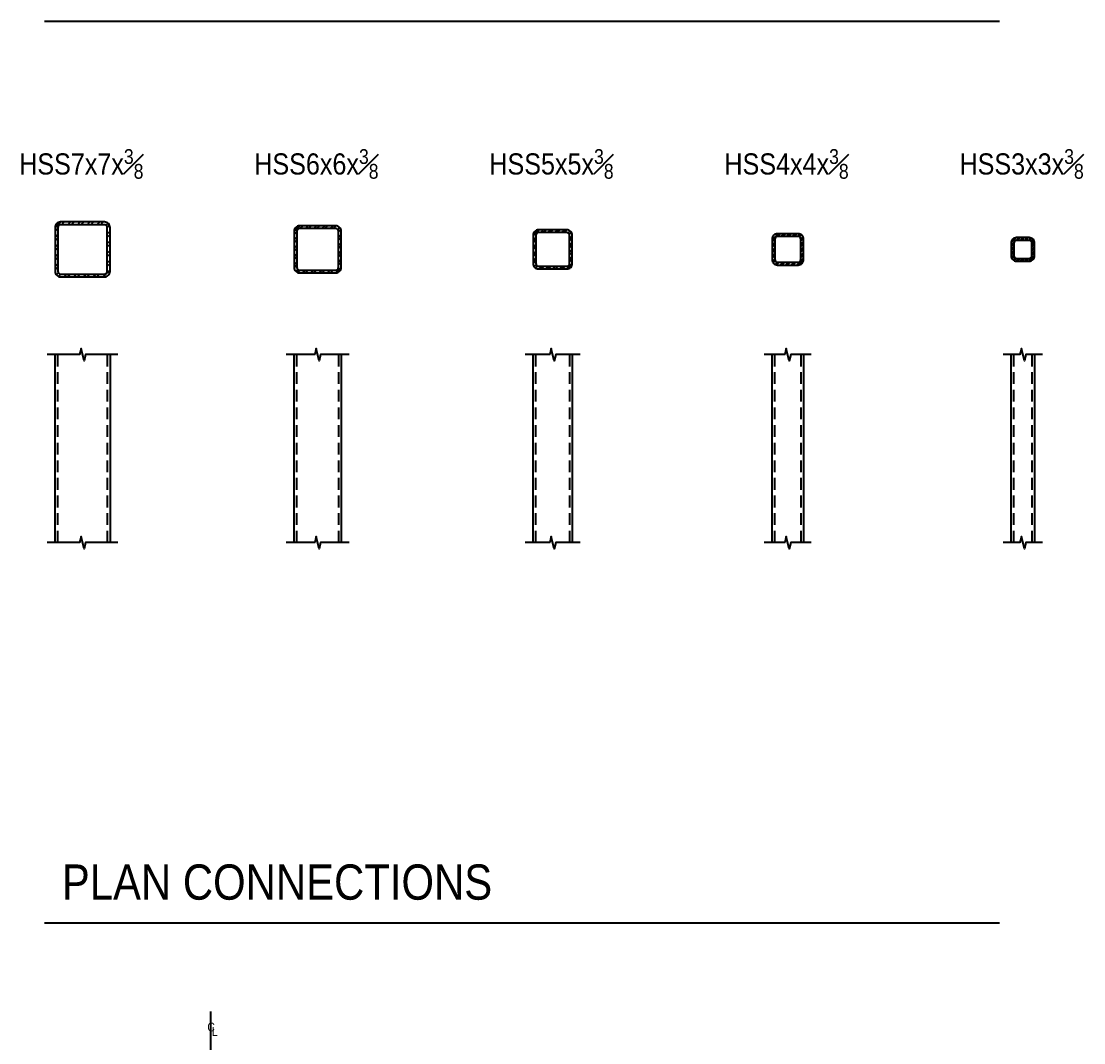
# Model space of a CAD drawing. Header units: inches. Extents: x -2661 to 42767, y -1222 to 9099.
# Drawn here: x 1526.1 to 1661.7, y 1669.8 to 1800.2 of the extents above; entities that cross this region are included whole.
import ezdxf

# ---------------------------------------------------------------- set-up
doc = ezdxf.new("R2010")
doc.units = ezdxf.units.IN
doc.header["$LTSCALE"] = 12
doc.header["$MEASUREMENT"] = 0
doc.linetypes.add('CENTER2', pattern=[1.125, 0.75, -0.125, 0.125, -0.125])
doc.linetypes.add('HIDDEN2', pattern=[0.1875, 0.125, -0.0625])
doc.layers.get('0').update_dxf_attribs({"linetype": 'CONTINUOUS'})
doc.layers.get('DefPoints').update_dxf_attribs({"color": 251, "linetype": 'CONTINUOUS'})
for name, color, linetype in [('S-ANNO-NOTE', 4, 'CONTINUOUS'), ('S-BREAK', 2, 'CONTINUOUS'), ('S-STEEL', 4, 'CONTINUOUS')]:
    doc.layers.add(name, color=color, linetype=linetype)
doc.layers.add('S-HATCH1', color=1, linetype='CONTINUOUS', transparency=0.5)
doc.styles.add('Arial', font='arial.ttf', dxfattribs={"width": 0.85})

# ---------------------------------------------------------------- blocks, each defined once
blk = doc.blocks.new('HSS5x5x0-375')
at = {"layer": 'S-HATCH1'}
h = blk.add_hatch(dxfattribs=at)
h.set_pattern_fill('STEEL', color=256, scale=5, style=0)
h.set_pattern_definition([(45, (-834.34226, -599.90463), (-0.44194174, 0.44194174), []), (45, (-834.34226, -599.59213), (-0.44194174, 0.44194174), [])])
edge = h.paths.add_edge_path(flags=16)
edge.add_line((-1.802, -2.151), (1.802, -2.151))
edge.add_arc((1.802, -1.802), 0.349, 270, 360)
edge.add_line((2.151, -1.802), (2.151, 1.802))
edge.add_arc((1.802, 1.802), 0.349, 360, 450)
edge.add_line((1.802, 2.151), (-1.802, 2.151))
edge.add_arc((-1.802, 1.802), 0.349, 90, 180)
edge.add_line((-2.151, 1.802), (-2.151, -1.802))
edge.add_arc((-1.802, -1.802), 0.349, 180, 270)
edge = h.paths.add_edge_path()
edge.add_line((-1.802, -2.5), (1.802, -2.5))
edge.add_arc((1.802, -1.802), 0.698, 270, 360)
edge.add_line((2.5, -1.802), (2.5, 1.802))
edge.add_arc((1.802, 1.802), 0.698, 360, 450)
edge.add_line((1.802, 2.5), (-1.802, 2.5))
edge.add_arc((-1.802, 1.802), 0.698, 90, 180)
edge.add_line((-2.5, 1.802), (-2.5, -1.802))
edge.add_arc((-1.802, -1.802), 0.698, 180, 270)
at = {"layer": 'S-STEEL'}
for points in [[(-1.802, -2.5), (1.802, -2.5, 0.4142136), (2.5, -1.802), (2.5, 1.802, 0.4142136), (1.802, 2.5), (-1.802, 2.5, 0.4142136), (-2.5, 1.802), (-2.5, -1.802, 0.4142136)], [(-1.802, -2.151), (1.802, -2.151, 0.4142136), (2.151, -1.802), (2.151, 1.802, 0.4142136), (1.802, 2.151), (-1.802, 2.151, 0.4142136), (-2.151, 1.802), (-2.151, -1.802, 0.4142136)]]:
    blk.add_lwpolyline(points, format="xyb", close=True, dxfattribs=at)
blk = doc.blocks.new('HSS4x4x0-375')
at = {"layer": 'S-HATCH1'}
h = blk.add_hatch(dxfattribs=at)
h.set_pattern_fill('STEEL', color=256, scale=4, style=0)
h.set_pattern_definition([(45, (-1512.526, -378.0818), (-0.35355339, 0.35355339), []), (45, (-1512.526, -377.8318), (-0.35355339, 0.35355339), [])])
edge = h.paths.add_edge_path(flags=16)
edge.add_line((-1.302, -1.651), (1.302, -1.651))
edge.add_arc((1.302, -1.302), 0.349, 270, 360)
edge.add_line((1.651, -1.302), (1.651, 1.302))
edge.add_arc((1.302, 1.302), 0.349, 0, 90)
edge.add_line((1.302, 1.651), (-1.302, 1.651))
edge.add_arc((-1.302, 1.302), 0.349, 90, 180)
edge.add_line((-1.651, 1.302), (-1.651, -1.302))
edge.add_arc((-1.302, -1.302), 0.349, 180, 270)
edge = h.paths.add_edge_path()
edge.add_line((-1.302, -2), (1.302, -2))
edge.add_arc((1.302, -1.302), 0.698, 270, 360)
edge.add_line((2, -1.302), (2, 1.302))
edge.add_arc((1.302, 1.302), 0.698, 360, 450)
edge.add_line((1.302, 2), (-1.302, 2))
edge.add_arc((-1.302, 1.302), 0.698, 90, 180)
edge.add_line((-2, 1.302), (-2, -1.302))
edge.add_arc((-1.302, -1.302), 0.698, 180, 270)
at = {"layer": 'S-STEEL'}
for points in [[(-1.302, -2), (1.302, -2, 0.4142136), (2, -1.302), (2, 1.302, 0.4142136), (1.302, 2), (-1.302, 2, 0.4142136), (-2, 1.302), (-2, -1.302, 0.4142136)], [(-1.302, -1.651), (1.302, -1.651, 0.4142136), (1.651, -1.302), (1.651, 1.302, 0.4142136), (1.302, 1.651), (-1.302, 1.651, 0.4142136), (-1.651, 1.302), (-1.651, -1.302, 0.4142136)]]:
    blk.add_lwpolyline(points, format="xyb", close=True, dxfattribs=at)
blk = doc.blocks.new('HSS3x3x0-375')
at = {"layer": 'S-HATCH1'}
h = blk.add_hatch(dxfattribs=at)
h.set_pattern_fill('STEEL', color=256, scale=3, style=0)
h.set_pattern_definition([(45, (-1368.52598, -186.21507), (-0.26516504, 0.26516504), []), (45, (-1368.52598, -186.02757), (-0.26516504, 0.26516504), [])])
edge = h.paths.add_edge_path(flags=16)
edge.add_line((-0.802, -1.151), (0.802, -1.151))
edge.add_arc((0.802, -0.802), 0.349, 270, 360)
edge.add_line((1.151, -0.802), (1.151, 0.802))
edge.add_arc((0.802, 0.802), 0.349, 0, 90)
edge.add_line((0.802, 1.151), (-0.802, 1.151))
edge.add_arc((-0.802, 0.802), 0.349, 90, 180)
edge.add_line((-1.151, 0.802), (-1.151, -0.802))
edge.add_arc((-0.802, -0.802), 0.349, 180, 270)
edge = h.paths.add_edge_path()
edge.add_line((-0.802, -1.5), (0.802, -1.5))
edge.add_arc((0.802, -0.802), 0.698, 270, 360)
edge.add_line((1.5, -0.802), (1.5, 0.802))
edge.add_arc((0.802, 0.802), 0.698, 360, 450)
edge.add_line((0.802, 1.5), (-0.802, 1.5))
edge.add_arc((-0.802, 0.802), 0.698, 90, 180)
edge.add_line((-1.5, 0.802), (-1.5, -0.802))
edge.add_arc((-0.802, -0.802), 0.698, 180, 270)
at = {"layer": 'S-STEEL'}
for points in [[(-0.802, -1.5), (0.802, -1.5, 0.4142136), (1.5, -0.802), (1.5, 0.802, 0.4142136), (0.802, 1.5), (-0.802, 1.5, 0.4142136), (-1.5, 0.802), (-1.5, -0.802, 0.4142136)], [(-0.802, -1.151), (0.802, -1.151, 0.4142136), (1.151, -0.802), (1.151, 0.802, 0.4142136), (0.802, 1.151), (-0.802, 1.151, 0.4142136), (-1.151, 0.802), (-1.151, -0.802, 0.4142136)]]:
    blk.add_lwpolyline(points, format="xyb", close=True, dxfattribs=at)
blk = doc.blocks.new('HSS6x6x.375')
at = {"layer": 'S-HATCH1'}
h = blk.add_hatch(dxfattribs=at)
h.set_pattern_fill('STEEL', color=256, scale=6, style=0)
h.set_pattern_definition([(45, (-812.0121, -702.8213), (-0.5303301, 0.5303301), []), (45, (-812.0121, -702.4463), (-0.5303301, 0.5303301), [])])
edge = h.paths.add_edge_path(flags=16)
edge.add_line((-2.302, -2.651), (2.302, -2.651))
edge.add_arc((2.302, -2.302), 0.349, 270, 360)
edge.add_line((2.651, -2.302), (2.651, 2.302))
edge.add_arc((2.302, 2.302), 0.349, 0, 90)
edge.add_line((2.302, 2.651), (-2.302, 2.651))
edge.add_arc((-2.302, 2.302), 0.349, 90, 180)
edge.add_line((-2.651, 2.302), (-2.651, -2.302))
edge.add_arc((-2.302, -2.302), 0.349, 180, 270)
edge = h.paths.add_edge_path()
edge.add_line((-2.302, -3), (2.302, -3))
edge.add_arc((2.302, -2.302), 0.698, 270, 360)
edge.add_line((3, -2.302), (3, 2.302))
edge.add_arc((2.302, 2.302), 0.698, 360, 450)
edge.add_line((2.302, 3), (-2.302, 3))
edge.add_arc((-2.302, 2.302), 0.698, 90, 180)
edge.add_line((-3, 2.302), (-3, -2.302))
edge.add_arc((-2.302, -2.302), 0.698, 180, 270)
at = {"layer": 'S-STEEL'}
for points in [[(-2.302, -3), (2.302, -3, 0.4142136), (3, -2.302), (3, 2.302, 0.4142136), (2.302, 3), (-2.302, 3, 0.4142136), (-3, 2.302), (-3, -2.302, 0.4142136)], [(-2.302, -2.651), (2.302, -2.651, 0.4142136), (2.651, -2.302), (2.651, 2.302, 0.4142136), (2.302, 2.651), (-2.302, 2.651, 0.4142136), (-2.651, 2.302), (-2.651, -2.302, 0.4142136)]]:
    blk.add_lwpolyline(points, format="xyb", close=True, dxfattribs=at)
blk = doc.blocks.new('HSS6x6x0-375')
at = {"layer": 'S-STEEL'}
blk.add_blockref('HSS6x6x.375', (0, 0), dxfattribs=at)
blk = doc.blocks.new('HSS7x7x0-375')
at = {"layer": 'S-HATCH1'}
h = blk.add_hatch(dxfattribs=at)
h.set_pattern_fill('STEEL', color=256, scale=7, style=0)
h.set_pattern_definition([(45, (-823.12735, -802.86446), (-0.61871843, 0.61871843), []), (45, (-823.12735, -802.42696), (-0.61871843, 0.61871843), [])])
edge = h.paths.add_edge_path(flags=16)
edge.add_line((-2.802, -3.151), (2.802, -3.151))
edge.add_arc((2.802, -2.802), 0.349, 270, 360)
edge.add_line((3.151, -2.802), (3.151, 2.802))
edge.add_arc((2.802, 2.802), 0.349, 360, 450)
edge.add_line((2.802, 3.151), (-2.802, 3.151))
edge.add_arc((-2.802, 2.802), 0.349, 90, 180)
edge.add_line((-3.151, 2.802), (-3.151, -2.802))
edge.add_arc((-2.802, -2.802), 0.349, 180, 270)
edge = h.paths.add_edge_path()
edge.add_line((-2.802, -3.5), (2.802, -3.5))
edge.add_arc((2.802, -2.802), 0.698, 270, 360)
edge.add_line((3.5, -2.802), (3.5, 2.802))
edge.add_arc((2.802, 2.802), 0.698, 0, 90)
edge.add_line((2.802, 3.5), (-2.802, 3.5))
edge.add_arc((-2.802, 2.802), 0.698, 90, 180)
edge.add_line((-3.5, 2.802), (-3.5, -2.802))
edge.add_arc((-2.802, -2.802), 0.698, 180, 270)
at = {"layer": 'S-STEEL'}
for points in [[(-2.802, -3.5), (2.802, -3.5, 0.4142136), (3.5, -2.802), (3.5, 2.802, 0.4142136), (2.802, 3.5), (-2.802, 3.5, 0.4142136), (-3.5, 2.802), (-3.5, -2.802, 0.4142136)], [(-2.802, -3.151), (2.802, -3.151, 0.4142136), (3.151, -2.802), (3.151, 2.802, 0.4142136), (2.802, 3.151), (-2.802, 3.151, 0.4142136), (-3.151, 2.802), (-3.151, -2.802, 0.4142136)]]:
    blk.add_lwpolyline(points, format="xyb", close=True, dxfattribs=at)
blk = doc.blocks.new('CL-V12')
at = {"layer": 'DefPoints'}
blk.add_line((0, 3), (0, -3), dxfattribs=at)
at = {"layer": 'S-ANNO-NOTE', "color": 4, "char_height": 1.69, "attachment_point": 5, "style": 'Arial'}
for s, insert, width in [('C', (0.09, 0), 1.3847), ('L', (0.79, -0.84), 1.0599)]:
    blk.add_mtext(s, dxfattribs=dict(at, insert=insert, width=width))
blk = doc.blocks.new('*U993')
at = {"color": 0, "linetype": 'ByBlock'}
blk.add_lwpolyline([(4.5, 0), (0.38, 0), (0.19, -0.78), (-0.19, 0.78), (-0.38, 0), (-4.5, 0)], dxfattribs=at)
blk = doc.blocks.new('*U994')
at = {"color": 0, "linetype": 'ByBlock'}
blk.add_lwpolyline([(4, 0), (0.38, 0), (0.19, -0.78), (-0.19, 0.78), (-0.38, 0), (-4, 0)], dxfattribs=at)
blk = doc.blocks.new('*U995')
at = {"color": 0, "linetype": 'ByBlock'}
blk.add_lwpolyline([(3.5, 0), (0.38, 0), (0.19, -0.78), (-0.19, 0.78), (-0.38, 0), (-3.5, 0)], dxfattribs=at)
blk = doc.blocks.new('*U996')
at = {"color": 0, "linetype": 'ByBlock'}
blk.add_lwpolyline([(3, 0), (0.38, 0), (0.19, -0.78), (-0.19, 0.78), (-0.38, 0), (-3, 0)], dxfattribs=at)
blk = doc.blocks.new('*U997')
at = {"color": 0, "linetype": 'ByBlock'}
blk.add_lwpolyline([(2.5, 0), (0.38, 0), (0.19, -0.78), (-0.19, 0.78), (-0.38, 0), (-2.5, 0)], dxfattribs=at)

msp = doc.modelspace()

# ---------------------------------------------------------------- linework, layer by layer
at = {"layer": 'S-ANNO-NOTE', "color": 6}
for p, q in [((1529.0403, 1800.1804), (1650.91997, 1800.1804)), ((1529.0403, 1685.08694), (1650.91997, 1685.08694))]:
    msp.add_line(p, q, dxfattribs=at)
at = {"layer": 'S-ANNO-NOTE', "color": 1, "linetype": 'CENTER2', "ltscale": 0.75}
msp.add_line((1550.23053, 1669.79758), (1550.23053, 1633.7097), dxfattribs=at)
at = {"layer": 'S-STEEL'}
for points in [[(1530.39151, 1733.63355), (1530.39151, 1757.63355)], [(1537.3904, 1757.63355), (1537.3904, 1733.63355)], [(1560.89151, 1733.63355), (1560.89151, 1757.63355)], [(1566.8904, 1757.63355), (1566.8904, 1733.63355)], [(1591.39151, 1733.63355), (1591.39151, 1757.63355)], [(1596.3904, 1757.63355), (1596.3904, 1733.63355)], [(1621.89151, 1733.63355), (1621.89151, 1757.63355)], [(1625.8904, 1757.63355), (1625.8904, 1733.63355)], [(1652.39151, 1733.63355), (1652.39151, 1757.63355)], [(1655.3904, 1757.63355), (1655.3904, 1733.63355)]]:
    msp.add_lwpolyline(points, dxfattribs=at)
at = {"layer": 'S-STEEL', "color": 2, "linetype": 'HIDDEN2'}
for points in [[(1530.73949, 1733.63355), (1530.73992, 1757.63355)], [(1537.04192, 1757.63355), (1537.04149, 1733.63355)], [(1561.23951, 1733.63355), (1561.23983, 1757.63355)], [(1566.54183, 1757.63355), (1566.54151, 1733.63355)], [(1591.73954, 1733.63355), (1591.73986, 1757.63355)], [(1596.04186, 1757.63355), (1596.04154, 1733.63355)], [(1622.23954, 1733.63355), (1622.23989, 1757.63355)], [(1625.54189, 1757.63355), (1625.54154, 1733.63355)], [(1652.73948, 1733.63355), (1652.73986, 1757.63355)], [(1655.04186, 1757.63355), (1655.04148, 1733.63355)]]:
    msp.add_lwpolyline(points, dxfattribs=at)

# ---------------------------------------------------------------- block references
at = {"layer": 'S-ANNO-NOTE', "xscale": 0.6666666666666666, "yscale": 0.6666666666666666, "zscale": 0.6666666666666666}
msp.add_blockref('CL-V12', (1550.23053, 1671.79798), dxfattribs=at)
at = {"layer": 'S-BREAK'}
for name, p in [('*U993', (1533.89095, 1757.63355)), ('*U994', (1563.89095, 1757.63355)), ('*U995', (1593.89095, 1757.63355)), ('*U996', (1623.89095, 1757.63355)), ('*U997', (1653.89095, 1757.63355)), ('*U993', (1533.89095, 1733.63355)), ('*U994', (1563.89095, 1733.63355)), ('*U995', (1593.89095, 1733.63355)), ('*U996', (1623.89095, 1733.63355)), ('*U997', (1653.89095, 1733.63355))]:
    msp.add_blockref(name, p, dxfattribs=at)
at = {"layer": 'S-STEEL'}
for name, p in [('HSS7x7x0-375', (1533.89095, 1771.06091)), ('HSS6x6x0-375', (1563.89095, 1771.06091)), ('HSS5x5x0-375', (1593.8904, 1771.06091)), ('HSS4x4x0-375', (1623.8904, 1771.06091)), ('HSS3x3x0-375', (1653.8904, 1771.06091))]:
    msp.add_blockref(name, p, dxfattribs=at)

# ---------------------------------------------------------------- texts
at = {"layer": 'S-ANNO-NOTE', "color": 191, "char_height": 3.375, "width": 19.3465899, "attachment_point": 5, "style": 'Arial'}
for s, insert in [('\\A1;{\\H0.8x;HSS7x7x\\H0.7x;\\S3#8;}', (1533.72974, 1781.96715)), ('\\A1;{\\H0.8x;HSS6x6x\\H0.7x;\\S3#8;}', (1563.72974, 1781.96715)), ('\\A1;{\\H0.8x;HSS5x5x\\H0.7x;\\S3#8;}', (1593.72974, 1781.96715)), ('\\A1;{\\H0.8x;HSS4x4x\\H0.7x;\\S3#8;}', (1623.72974, 1781.96715)), ('\\A1;{\\H0.8x;HSS3x3x\\H0.7x;\\S3#8;}', (1653.72974, 1781.96715))]:
    msp.add_mtext(s, dxfattribs=dict(at, insert=insert))
at = {"layer": 'S-ANNO-NOTE', "insert": (1531.24274, 1692.55669), "char_height": 4.5, "width": 82.5524406, "attachment_point": 1, "style": 'Arial'}
msp.add_mtext('\\A1;PLAN CONNECTIONS', dxfattribs=at)

doc.saveas('drawing.dxf')
